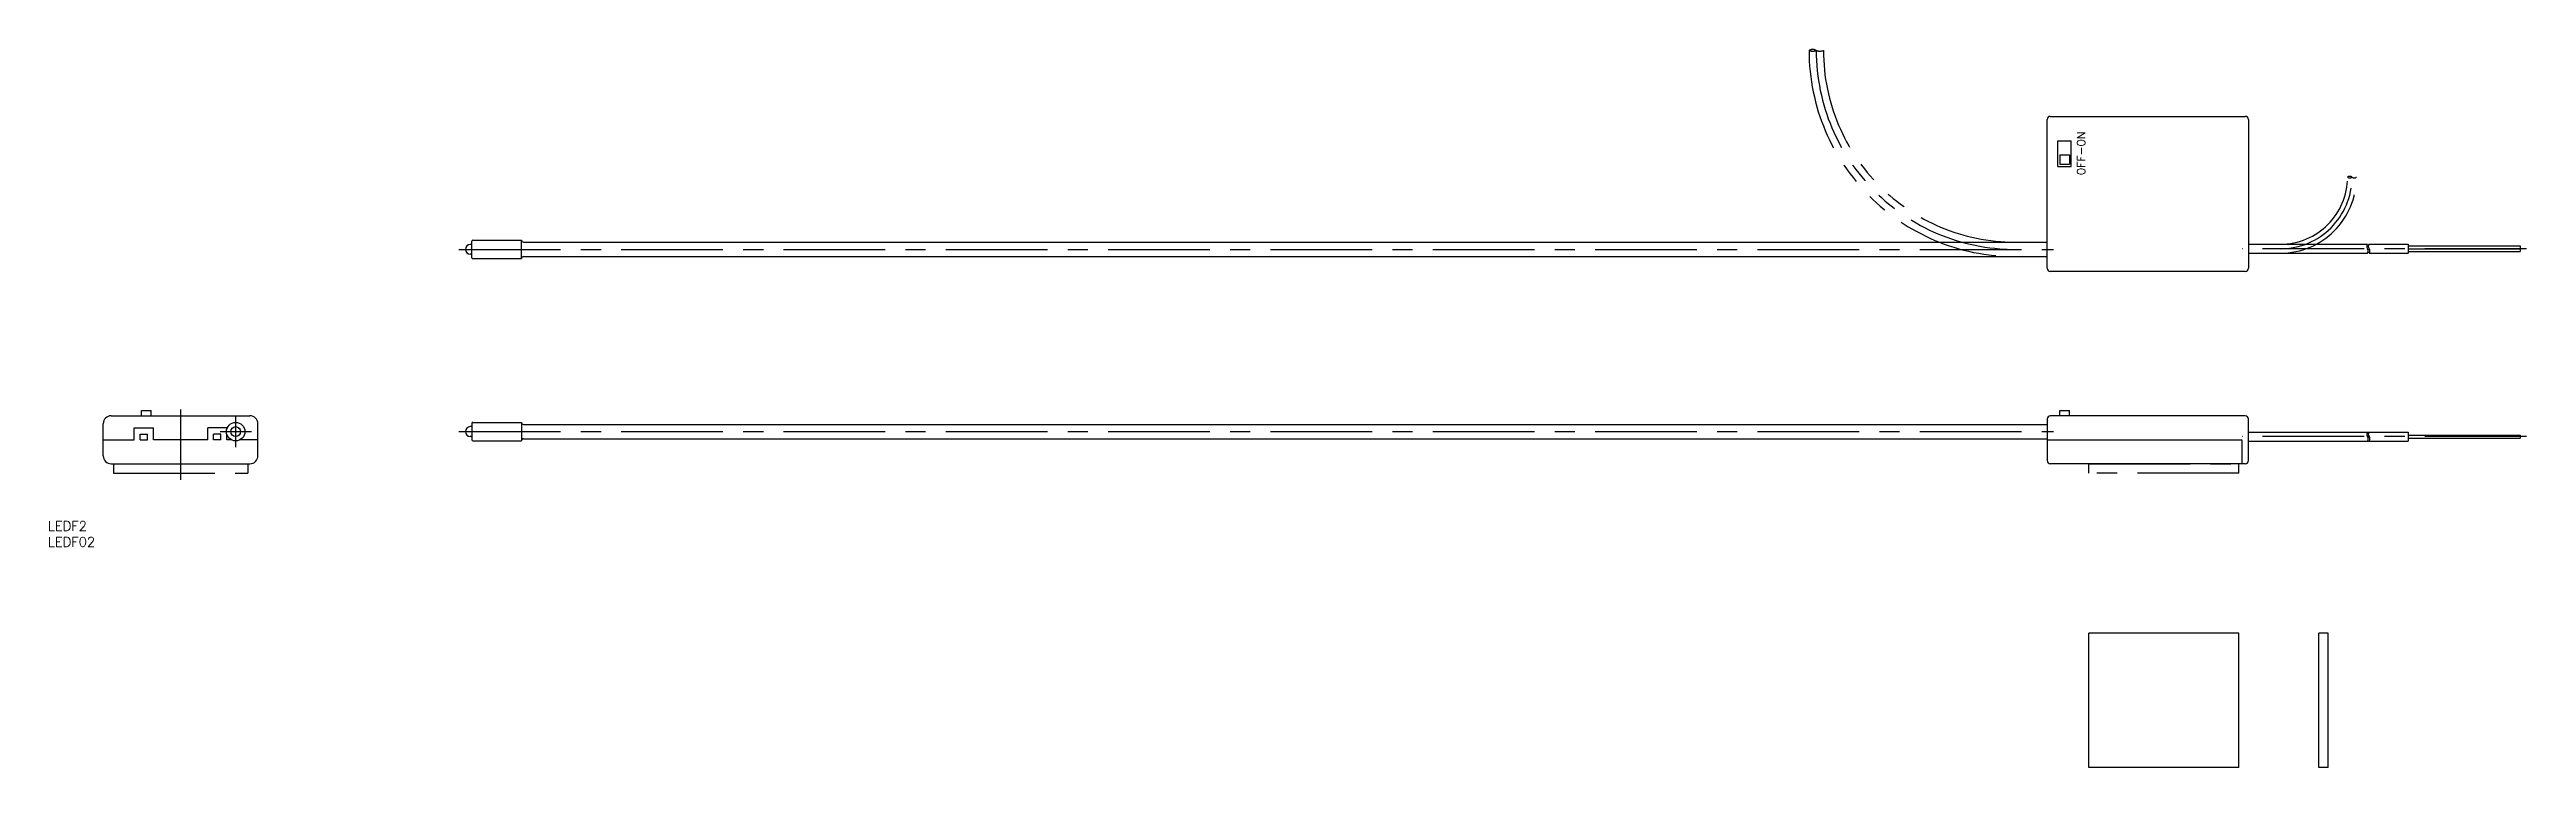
# Model space of a CAD drawing. Extents: x -41 to 734, y -95 to 130.
import ezdxf

# ---------------------------------------------------------------- set-up
doc = ezdxf.new("R2010")
doc.units = 0
doc.linetypes.add('CENTER', pattern=[50.8, 31.75, -6.35, 6.35, -6.35])
doc.linetypes.add('PHANTOM', pattern=[63.5, 31.75, -6.35, 6.35, -6.35, 6.35, -6.35])
doc.layers.get('0').update_dxf_attribs({"linetype": 'CONTINUOUS'})
doc.layers.add('CENTER', color=1, linetype='CENTER')
doc.styles.get("Standard").update_dxf_attribs({"font": 'txt.shx', "height": 3, "bigfont": 'bigfont.shx'})

msp = doc.modelspace()

# ---------------------------------------------------------------- linework, layer by layer
at = {"color": 7, "linetype": 'CONTINUOUS'}
for p, q in [((585.12, 109.06), (646.12, 109.06)), ((584.12, 61.56), (584.12, 108.06)), ((587.42, 93.36), (587.42, 101.36)), ((587.42, 101.36), (591.62, 101.36)), ((591.62, 93.36), (591.62, 101.36)), ((647.12, 108.06), (647.12, 61.56)), ((587.42, 93.36), (591.62, 93.36)), ((588.12, 97.06), (588.12, 94.06)), ((588.12, 97.06), (591.12, 97.06)), ((588.12, 94.06), (591.12, 94.06)), ((591.12, 97.06), (591.12, 94.06)), ((91.17, 64.86), (91.17, 70.06)), ((91.47, 70.36), (106.67, 70.36)), ((106.67, 64.56), (106.67, 70.36)), ((91.17, 69.01), (90.67, 69.01)), ((91.17, 65.91), (90.67, 65.91)), ((91.47, 64.56), (106.67, 64.56)), ((107.32, 69.71), (584.12, 69.71)), ((107.32, 65.21), (584.12, 65.21)), ((647.12, 69.06), (684.37, 69.06)), ((647.12, 66.26), (684.37, 66.26)), ((684.87, 69.06), (697.12, 69.06)), ((684.87, 66.26), (697.12, 66.26)), ((697.12, 69.06), (697.12, 66.26)), ((697.12, 68.56), (732.12, 68.56)), ((697.12, 67.66), (732.12, 67.66)), ((697.12, 66.76), (732.12, 66.76)), ((732.12, 68.56), (732.12, 66.76)), ((646.12, 60.56), (585.12, 60.56)), ((-12.2, 17.1), (-9.2, 17.1)), ((-12.2, 15.4), (-12.2, 17.1)), ((-9.2, 15.4), (-9.2, 17.1)), ((588.12, 17.1), (591.12, 17.1)), ((588.12, 15.4), (588.12, 17.1)), ((591.12, 15.4), (591.12, 17.1)), ((-24.2, 2.9), (-24.2, 12.9)), ((-24.2, 7.9), (-14.5, 7.9)), ((-21.7, 15.4), (21.7, 15.4)), ((-14.5, 11.6), (-8.5, 11.6)), ((-14.5, 7.9), (-14.5, 11.6)), ((-12.65, 9.7), (-10.35, 9.7)), ((-12.65, 7.9), (-12.65, 9.7)), ((-12.65, 7.9), (-10.35, 7.9)), ((-10.35, 7.9), (-10.35, 9.7)), ((-8.5, 7.9), (-8.5, 11.6)), ((8.5, 7.9), (-8.5, 7.9)), ((14.5, 11.6), (8.5, 11.6)), ((8.5, 7.9), (8.5, 11.6)), ((12.65, 9.7), (10.35, 9.7)), ((10.35, 7.9), (10.35, 9.7)), ((12.65, 7.9), (10.35, 7.9)), ((12.65, 7.9), (12.65, 9.7)), ((14.5, 11.37), (14.5, 11.6)), ((14.5, 7.9), (14.5, 9.53)), ((15.87, 7.9), (14.5, 7.9)), ((24.2, 7.9), (18.63, 7.9)), ((24.2, 2.9), (24.2, 12.9)), ((91.17, 12), (90.67, 12)), ((91.17, 8.9), (90.67, 8.9)), ((91.17, 13.05), (91.17, 7.85)), ((91.47, 13.35), (106.67, 13.35)), ((106.67, 13.35), (106.67, 7.55)), ((107.32, 12.7), (584.12, 12.7)), ((107.32, 8.2), (584.12, 8.2)), ((584.12, 14.4), (584.12, 1.4)), ((584.12, 7.9), (645.12, 7.9)), ((646.12, 15.4), (585.12, 15.4)), ((647.12, 1.4), (647.12, 14.4)), ((647.12, 10.3), (697.12, 10.3)), ((697.12, 10.3), (697.12, 7.5)), ((697.12, 9.35), (732.12, 9.35)), ((697.12, 8.45), (732.12, 8.45)), ((732.12, 9.35), (732.12, 8.45)), ((-21.7, 0.4), (21.7, 0.4)), ((91.47, 7.55), (106.67, 7.55)), ((646.12, 0.4), (585.12, 0.4)), ((645.12, 0.4), (645.12, 7.7)), ((647.12, 7.5), (697.12, 7.5)), ((597.12, -94.6), (597.12, -52.6)), ((644.12, -52.6), (597.12, -52.6)), ((644.12, -94.6), (644.12, -52.6)), ((672.12, -52.6), (669.12, -52.6)), ((669.12, -94.6), (669.12, -52.6)), ((672.12, -94.6), (672.12, -52.6)), ((644.12, -94.6), (597.12, -94.6)), ((672.12, -94.6), (669.12, -94.6))]:
    msp.add_line(p, q, dxfattribs=at)
at = {"color": 3, "linetype": 'PHANTOM'}
for p, q in [((-21, 0.4), (-21, -2.6)), ((-21, 0.4), (21, 0.4)), ((21, 0.4), (21, -2.6)), ((597.12, -2.6), (597.12, 0.4)), ((597.12, 0.4), (644.12, 0.4)), ((644.12, -2.6), (644.12, 0.4)), ((-21, -2.6), (21, -2.6)), ((644.12, -2.6), (597.12, -2.6))]:
    msp.add_line(p, q, dxfattribs=at)
at = {"color": 7, "linetype": 'CONTINUOUS'}
for radius in [2.9, 1.55]:
    msp.add_circle((17.25, 10.45), radius, dxfattribs=at)
at = {"color": 3, "linetype": 'PHANTOM'}
for centre, radius, start, end in [((510.75, 127.3), 2.66, 64.94238, 115.05762), ((574.12, 129.71), 64.5, 180, 270), ((510.75, 132.11), 2.66, 244.94238, 295.05762), ((574.12, 129.71), 62.25, 180, 270), ((513, 132.11), 2.66, 244.94238, 295.05762), ((574.12, 129.71), 60, 180, 270), ((657.12, 90.06), 21, 270, 0), ((657.12, 90.06), 22.4, 270, 0), ((657.12, 90.06), 23.8, 270, 0), ((678.82, 89.2), 1.1, 50.69222, 129.30778), ((678.82, 90.91), 1.1, 230.69222, 309.30778), ((680.22, 90.91), 1.1, 230.69222, 309.30778)]:
    msp.add_arc(centre, radius, start, end, dxfattribs=at)
at = {"color": 7, "linetype": 'CONTINUOUS'}
for centre, radius, start, end in [((585.12, 108.06), 1, 90, 180), ((646.12, 108.06), 1, 0, 90), ((91.47, 70.06), 0.3, 90, 180), ((107.32, 70.36), 0.65, 180, 270), ((90.67, 67.46), 1.55, 90, 270), ((91.47, 64.86), 0.3, 180, 270), ((107.32, 64.56), 0.65, 90, 180), ((585.12, 61.56), 1, 180, 270), ((646.12, 61.56), 1, 270, 0), ((-21.7, 12.9), 2.5, 90, 180), ((21.7, 12.9), 2.5, 0, 90), ((90.67, 10.45), 1.55, 90, 270), ((91.47, 13.05), 0.3, 90, 180), ((91.47, 7.85), 0.3, 180, 270), ((107.32, 13.35), 0.65, 180, 270), ((107.32, 7.55), 0.65, 90, 180), ((585.12, 14.4), 1, 90, 180), ((646.12, 14.4), 1, 0, 90), ((-21.7, 2.9), 2.5, 180, 270), ((21.7, 2.9), 2.5, 270, 0), ((585.12, 1.4), 1, 180, 270), ((646.12, 1.4), 1, 270, 0)]:
    msp.add_arc(centre, radius, start, end, dxfattribs=at)
at = {"color": 3, "linetype": 'CONTINUOUS'}
for centre, start, end in [((685.23, 68.36), 140.69235, 219.30765), ((683.52, 66.96), 320.69235, 39.30765), ((685.73, 68.36), 140.69235, 219.30765), ((684.02, 66.96), 320.69235, 39.30765), ((685.23, 9.6), 140.69235, 219.30765), ((683.52, 8.2), 320.69235, 39.30765), ((685.73, 9.6), 140.69235, 219.30765), ((684.02, 8.2), 320.69235, 39.30765)]:
    msp.add_arc(centre, 1.1, start, end, dxfattribs=at)
at = {"layer": 'CENTER', "color": 1, "linetype": 'CENTER'}
for p, q in [((87.12, 67.46), (586.12, 67.46)), ((734.12, 67.66), (645.12, 67.66)), ((0, 17.4), (0, -4.6)), ((12.35, 10.45), (22.15, 10.45)), ((17.25, 5.55), (17.25, 15.35)), ((87.12, 10.45), (586.12, 10.45)), ((734.12, 8.9), (645.12, 8.9))]:
    msp.add_line(p, q, dxfattribs=at)

# ---------------------------------------------------------------- texts
at = {"color": 7, "linetype": 'CONTINUOUS'}
msp.add_text('OFF-ON', height=2.5, rotation=90, dxfattribs=at).set_placement((596, 90.61))
for s, p in [('LEDF2', (-41.52, -20.55)), ('LEDF02', (-41.52, -25.55))]:
    msp.add_text(s, height=3, dxfattribs=at).set_placement(p)

doc.saveas('drawing.dxf')
